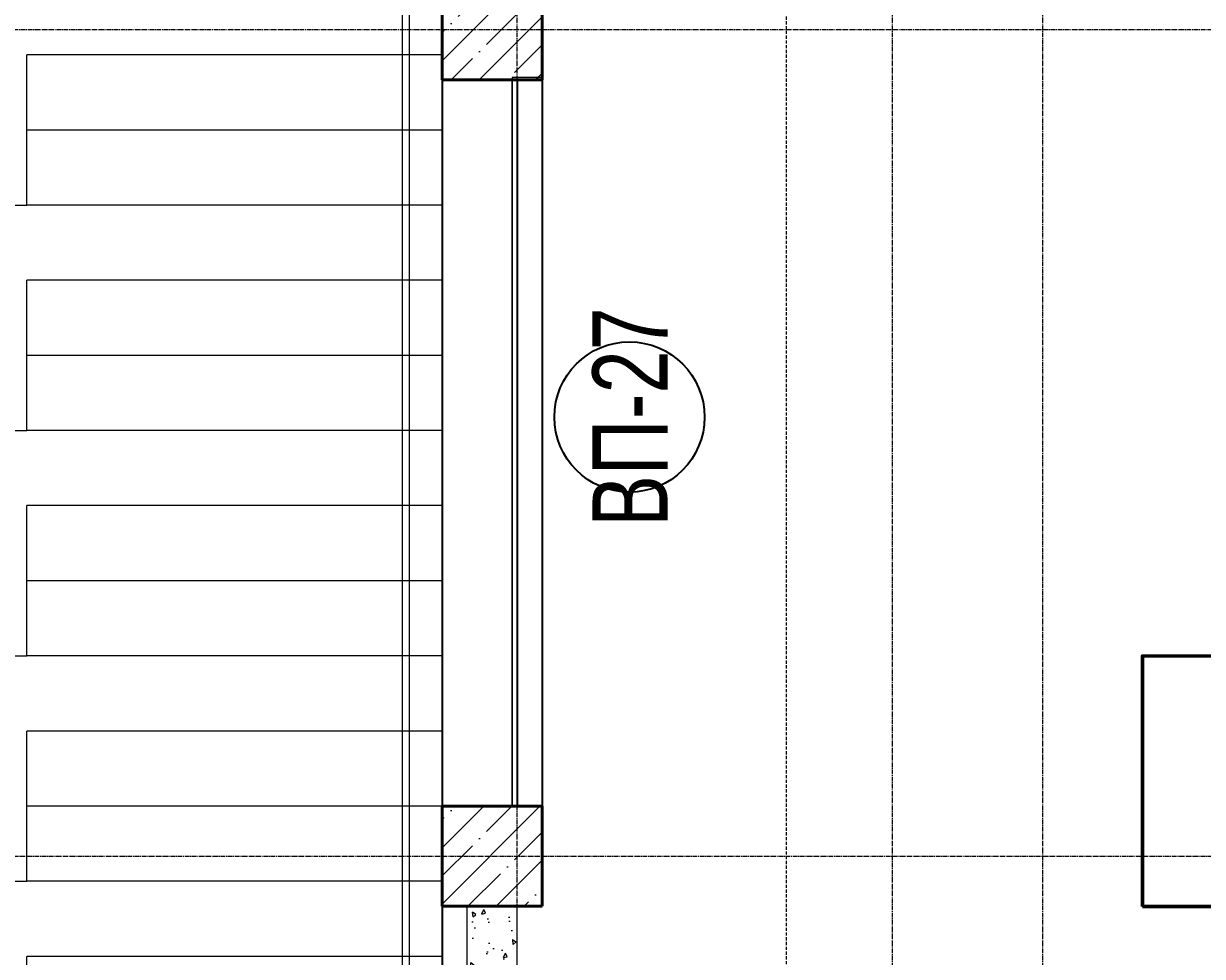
# Model space of a CAD drawing. Header units: millimetres. Extents: x -231292 to 573618, y -153144 to 564035.
# Drawn here: x 142957 to 147666, y 444702 to 448427 of the extents above; entities that cross this region are included whole.
import ezdxf
from ezdxf.enums import TextEntityAlignment as Align

# ---------------------------------------------------------------- set-up
doc = ezdxf.new("R2010")
doc.units = ezdxf.units.MM
for name, pattern in [('ADSK_Невидимые', [5, 3, -2]), ('CENTER2', [28.575, 19.05, -3.175, 3.175, -3.175]), ('DASHED', [19.05, 12.7, -6.35]), ('HIDDEN2', [4.7625, 3.175, -1.5875])]:
    doc.linetypes.add(name, pattern=pattern)
doc.layers.get('0').update_dxf_attribs({"color": 250})
doc.layers.get('Defpoints').update_dxf_attribs({"color": 250})
for name, color, linetype, lineweight in [('АР_Витраж марка', 250, 'Continuous', 9), ('АР_Колонны', 250, 'Continuous', 35), ('АР_Разрезы марка', 250, 'Continuous', 13), ('АР_Стены ЖБ', 250, 'Continuous', 35), ('АР_Стены кирпич', 250, 'Continuous', 20), ('АР_Стены ПЕНОблок', 250, 'Continuous', 20), ('АР_Штриховка', 250, 'Continuous', 0), ('ЛК_Открытая', 250, 'Continuous', 5), ('Правки_АЛ', 250, 'Continuous', 60), ('Разуклонка', 250, 'Continuous', 0), ('РД_Воронки с кровли', 250, 'Continuous', 18), ('РД_Ограждения', 250, 'Continuous', 5), ('РД_Оси_100', 250, 'Continuous', 0), ('РД_проем_инж перемыч_фахверк', 250, 'Continuous', 18)]:
    doc.layers.add(name, color=color, linetype=linetype, lineweight=lineweight)
doc.layers.add('РД_Витраж_перегородка', color=250, linetype='Continuous')
doc.layers.add('РД_Проем', color=250, linetype='Continuous', lineweight=0, plot=False)
doc.styles.add('Arial_09', font='ARIALN.TTF', dxfattribs={"width": 0.9})
pattern_1 = [(45, (50428.77, 366201.75), (-112.2532, 112.2532), []), (45, (50541.02, 366201.75), (-112.2532, 112.2532), [198.4375, -39.6875, 0, -39.6875])]

# ---------------------------------------------------------------- blocks, each defined once
blk = doc.blocks.new('ап')
at = {"layer": 'Разуклонка', "color": 3, "lineweight": 50}
blk.add_lwpolyline([(271415.5, 226356.7), (271415.5, 227356.7), (273415.5, 227357.4), (273415.5, 226357.4)], close=True, dxfattribs=at)
blk = doc.blocks.new('СОШ_2200_АР_ОСИ_М100_28.05.24')
at = {"layer": 'РД_Оси_100', "linetype": 'CENTER2'}
for p, q in [((94500, -6155), (94500, 139938.679)), ((96000, -6155), (96000, 139938.679)), ((119910, 82200), (-5954.958, 82200)), ((-5954.958, 78900), (119910, 78900))]:
    blk.add_line(p, q, dxfattribs=at)
blk.add_lwpolyline([(96600, -6155), (96600, 139938.679)], dxfattribs=at)
blk = doc.blocks.new('A$Cd58bfb5e')
at = {"layer": 'РД_Воронки с кровли', "lineweight": 0, "ltscale": 2}
for p, q in [((-500, -0.3), (0, 149.7)), ((0, -150.3), (0, 149.8)), ((0, 149.7), (500, 0.3)), ((500, 0.3), (-500, -0.3)), ((500, 0.3), (0, -150.3)), ((0, -150.3), (-500, -0.3))]:
    blk.add_line(p, q, dxfattribs=at)
at = {"layer": 'РД_Воронки с кровли'}
for points in [[(1000, 500.3), (1000, -499.7), (-1000, -500.3), (-1000, 499.7)], [(625, -125.3), (625, 124.7), (375, 124.7), (375, -125.3)]]:
    blk.add_lwpolyline(points, close=True, dxfattribs=at)
at = {"layer": 'РД_Воронки с кровли', "linetype": 'Continuous', "lineweight": 0}
blk.add_lwpolyline([(-625, -125.3), (-375, -125.3), (-375, 124.7), (-625, 124.7)], close=True, dxfattribs=at)
at = {"layer": 'РД_Воронки с кровли', "lineweight": 0}
for centre in [(-500, 0.3), (500, 0.3)]:
    blk.add_circle(centre, 50, dxfattribs=at)
blk = doc.blocks.new('воронки с кровли')
at = {"layer": 'РД_Воронки с кровли', "lineweight": 70, "rotation": 180}
blk.add_blockref('A$Cd58bfb5e', (-133453.8, 271472.2), dxfattribs=at)
blk = doc.blocks.new('МаркаВитража1')
at = {"layer": 'Defpoints'}
blk.add_circle((0, 0), 3, dxfattribs=at)
at = {"color": 0, "linetype": 'ByBlock', "lineweight": -2, "style": 'Arial_09', "width": 0.9}
blk.add_attdef('АР-ОКНО:НАИМЕНОВАНИЕ', text='', height=3, dxfattribs=at).set_placement((0, 0), align=Align.MIDDLE)

msp = doc.modelspace()

# ---------------------------------------------------------------- hatches: boundary and pattern name
at = {"layer": 'АР_Штриховка', "linetype": 'Continuous', "lineweight": 5}
h = msp.add_hatch(dxfattribs=at)
h.set_pattern_fill('ANSI35', color=256, scale=25, style=0)
h.set_pattern_definition(pattern_1)
h.paths.add_polyline_path([(144628.768, 448201.752), (145028.768, 448201.752), (145028.768, 448601.752), (144628.768, 448601.752)], flags=0)
at = {"layer": 'АР_Штриховка', "linetype": 'Continuous', "lineweight": 0}
h = msp.add_hatch(dxfattribs=at)
h.set_pattern_fill('ANSI32', color=256, scale=25, style=0)
h.set_pattern_definition([(45, (50428.77, 366201.75), (-168.3798, 168.3798), []), (45, (50541.02, 366201.75), (-168.3798, 168.3798), [])])
h.paths.add_polyline_path([(144908.768, 448201.752), (145028.768, 448201.752), (145028.768, 448211.754), (144908.768, 448211.754)], flags=0)
at = {"layer": 'АР_Штриховка', "linetype": 'Continuous', "lineweight": 5}
h = msp.add_hatch(dxfattribs=at)
h.set_pattern_fill('ANSI35', color=256, scale=25, style=0)
h.set_pattern_definition(pattern_1)
h.paths.add_polyline_path([(144628.708, 444901.753), (145028.708, 444901.753), (145028.708, 445301.753), (144628.708, 445301.753)], flags=0)
at = {"layer": 'АР_Штриховка', "linetype": 'Continuous', "lineweight": 0}
h = msp.add_hatch(dxfattribs=at)
h.set_pattern_fill('AR-CONC', color=256, angle=45, style=0)
h.set_pattern_definition([(95, (50428.77, 366201.75), (140.09465, 117.55338), [19.05, -209.55]), (40, (50428.77, 366201.75), (-160.01845, 110.17673), [15.24, -167.64058]), (145.45144, (50440.44, 366211.55), (-19.9238, 227.7301), [16.19, -178.09024]), (91.1842, (50392.85, 366237.67), (221.41024, 161.9534), [28.575, -314.325]), (141.63556, (50411.3, 366251.17), (-7.0866, 342.82676), [24.285, -267.1356]), (36.18415, (50392.85, 366237.67), (-7.0866, 342.82676), [22.85997, -251.45973]), (66, (50419.79, 366246.65), (179.51998, 34.89515), [19.05, -209.55]), (11, (50419.79, 366246.65), (-86.53993, 173.9412), [15.24, -167.64]), (116.45145, (50434.75, 366249.56), (92.98005, 208.83634), [16.19, -178.08994]), (82.5, (50428.77, 366201.75), (-57.60547, 61.973414), [0, -165.608, 0, -170.18, 0, -168.275]), (52.5, (50428.77, 366201.75), (-23.58973, 118.087), [0, -97.028, 0, -161.798, 0, -64.135]), (12.5, (50388.716, 366161.7), (99.927863, 91.826196), [0, -63.5, 0, -198.12, 0, -262.89]), (2.5, (50370.76, 366143.74), (86.7639, 122.72239), [0, -82.55, 0, -131.572, 0, -186.69])])
h.paths.add_polyline_path([(144728.708, 441401.751), (144928.708, 441401.754), (144928.698, 442401.752), (144878.697, 442468.418), (144728.698, 442401.75)], flags=0)
h.paths.add_polyline_path([(144728.698, 442401.75), (144878.697, 442468.418), (144928.696, 442601.752), (144928.671, 444901.754), (144728.671, 444901.752)], flags=0)

# ---------------------------------------------------------------- linework, layer by layer
msp.add_lwpolyline([(144628.768, 448601.752), (144628.768, 439301.899)])
at = {"layer": 'АР_Колонны', "linetype": 'HIDDEN2', "lineweight": 25}
for p, q in [((144628.768, 448201.752), (144628.768, 448601.752)), ((145028.768, 448601.752), (145028.768, 448201.752)), ((145028.768, 448201.752), (144628.768, 448201.752)), ((144628.708, 445301.753), (145028.708, 445301.753)), ((144628.708, 444901.753), (144628.708, 445301.753)), ((145028.708, 445301.753), (145028.708, 444901.753)), ((145028.708, 444901.753), (144628.708, 444901.753))]:
    msp.add_line(p, q, dxfattribs=at)
at = {"layer": 'АР_Колонны', "linetype": 'Continuous', "lineweight": 35}
for p, q in [((144628.768, 448601.752), (144628.768, 448201.752)), ((145028.768, 448201.752), (145028.768, 448601.752)), ((144628.768, 448201.752), (145028.768, 448201.752)), ((145028.708, 445301.753), (144628.708, 445301.753)), ((144628.708, 445301.753), (144628.708, 444901.753)), ((145028.708, 444901.753), (145028.708, 445301.753)), ((144628.708, 444901.753), (145028.708, 444901.753))]:
    msp.add_line(p, q, dxfattribs=at)
at = {"layer": 'АР_Разрезы марка', "linetype": 'DASHED', "lineweight": 0}
msp.add_lwpolyline([(148015.848, 504454.532), (148015.848, 466838.319), (146002.876, 466838.319), (146002.876, 364232.068)], dxfattribs=at)
at = {"layer": 'АР_Стены ЖБ', "linetype": 'Continuous', "lineweight": 40}
for p, q in [((144628.768, 448601.752), (144628.768, 448201.752)), ((145028.768, 448201.752), (145028.768, 448601.752)), ((144628.768, 448201.752), (145028.768, 448201.752)), ((145028.708, 445301.753), (144628.708, 445301.753)), ((144628.708, 445301.753), (144628.708, 444901.753)), ((145028.708, 444901.753), (145028.708, 445301.753)), ((144628.708, 444901.753), (145028.708, 444901.753))]:
    msp.add_line(p, q, dxfattribs=at)
at = {"layer": 'АР_Стены кирпич', "linetype": 'Continuous', "lineweight": 20}
for p, q in [((145028.768, 448211.754), (144908.768, 448211.754)), ((144908.768, 448211.754), (144908.768, 448201.752)), ((144908.768, 448201.752), (145028.768, 448201.752)), ((145028.768, 448201.752), (145028.768, 448211.754))]:
    msp.add_line(p, q, dxfattribs=at)
at = {"layer": 'АР_Стены кирпич', "linetype": 'ADSK_Невидимые', "lineweight": 0}
msp.add_lwpolyline([(145028.768, 448201.752), (144908.768, 448201.752), (144908.742, 445301.65), (145028.742, 445301.65)], close=True, dxfattribs=at)
at = {"layer": 'АР_Стены ПЕНОблок', "linetype": 'Continuous', "lineweight": 20}
for p, q in [((144928.671, 444901.754), (144728.671, 444901.752)), ((144728.708, 441401.751), (144728.671, 444901.752)), ((144928.696, 442601.752), (144928.671, 444901.754))]:
    msp.add_line(p, q, dxfattribs=at)
at = {"layer": 'ЛК_Открытая'}
for p, q in [((144629.796, 440501.752), (144629.796, 449201.752)), ((142969.796, 447701.752), (142969.796, 448301.752)), ((144629.796, 448301.752), (142969.796, 448301.752)), ((144629.796, 448001.752), (142969.796, 448001.752)), ((144629.796, 447701.752), (142969.796, 447701.752)), ((142969.796, 446801.752), (142969.796, 447401.752)), ((144629.796, 447401.752), (142969.796, 447401.752)), ((144629.796, 447101.752), (142969.796, 447101.752)), ((144629.796, 446801.752), (142969.796, 446801.752)), ((142969.796, 445901.752), (142969.796, 446501.752)), ((144629.796, 446501.752), (142969.796, 446501.752)), ((144629.796, 446201.752), (142969.796, 446201.752)), ((144629.796, 445901.752), (142969.796, 445901.752)), ((142969.796, 445001.752), (142969.796, 445601.752)), ((144629.796, 445601.752), (142969.796, 445601.752)), ((144629.796, 445301.752), (142969.796, 445301.752)), ((144629.796, 445001.752), (142969.796, 445001.752)), ((142969.796, 444101.752), (142969.796, 444701.752)), ((144629.796, 444701.752), (142969.796, 444701.752))]:
    msp.add_line(p, q, dxfattribs=at)
msp.add_lwpolyline([(143799.796, 449201.752, 0, 150, 0), (143799.796, 448735.504, 0, 0, 0), (143799.796, 440516.194, 0, 0, 0)], format="xyseb", dxfattribs=at)
for points in [[(139228.732, 447701.651), (142969.796, 447701.752)], [(128789.796, 446801.752), (142969.796, 446801.752)], [(128789.796, 445901.752), (142969.796, 445901.752)], [(128789.796, 445001.752), (142969.796, 445001.752)]]:
    msp.add_lwpolyline(points, dxfattribs=at)
at = {"layer": 'РД_Витраж_перегородка', "linetype": 'Continuous', "lineweight": -3}
for p, q in [((144928.768, 448201.753), (144928.737, 445301.65)), ((145028.768, 448201.752), (145028.737, 445301.649))]:
    msp.add_line(p, q, dxfattribs=at)
at = {"layer": 'РД_Ограждения'}
msp.add_lwpolyline([(144468.768, 449221.466), (144468.768, 449221.466), (144468.768, 449221.466), (144468.763, 440541.749, 0.41133262), (144498.952, 440511.752), (144728.752, 440511.752), (144728.751, 440541.771), (144509.049, 440541.743, -0.3977795), (144498.763, 440551.749), (144498.758, 449211.468, -0.41449173), (144508.758, 449221.477), (144808.768, 449221.752), (144808.768, 449251.752), (144499.447, 449251.752, 0.41898337), (144468.768, 449221.466), (144468.768, 449221.466)], format="xyb", dxfattribs=at)
at = {"layer": 'РД_Проем', "linetype": 'Continuous', "lineweight": 0}
for p, q in [((144908.768, 445301.753), (144908.768, 448201.752)), ((145028.768, 445301.753), (145028.768, 448201.752))]:
    msp.add_line(p, q, dxfattribs=at)
at = {"layer": 'РД_проем_инж перемыч_фахверк', "linetype": 'Continuous', "lineweight": 18}
for p, q in [((144908.768, 448201.752), (144908.768, 445301.752)), ((145028.768, 448201.752), (145028.768, 445301.752))]:
    msp.add_line(p, q, dxfattribs=at)

# ---------------------------------------------------------------- block references
at = {"layer": 'АР_Витраж марка', "linetype": 'Continuous', "lineweight": 9, "xscale": 100, "yscale": 100, "zscale": 100, "rotation": 89.99999999999999}
msp.add_blockref('МаркаВитража1', (145377.254, 446855.603), dxfattribs=at).add_auto_attribs({'АР-ОКНО:НАИМЕНОВАНИЕ': 'ВП-27'})
at = {"layer": 'Правки_АЛ'}
msp.add_blockref('ап', (-123988.94, 218544.063), dxfattribs=at)
at = {"layer": 'РД_Воронки с кровли', "lineweight": 0}
msp.add_blockref('воронки с кровли', (281879.593, 173928.913), dxfattribs=at)
at = {"layer": 'РД_Оси_100'}
msp.add_blockref('СОШ_2200_АР_ОСИ_М100_28.05.24', (50428.768, 366201.753), dxfattribs=at)

doc.saveas('drawing.dxf')
